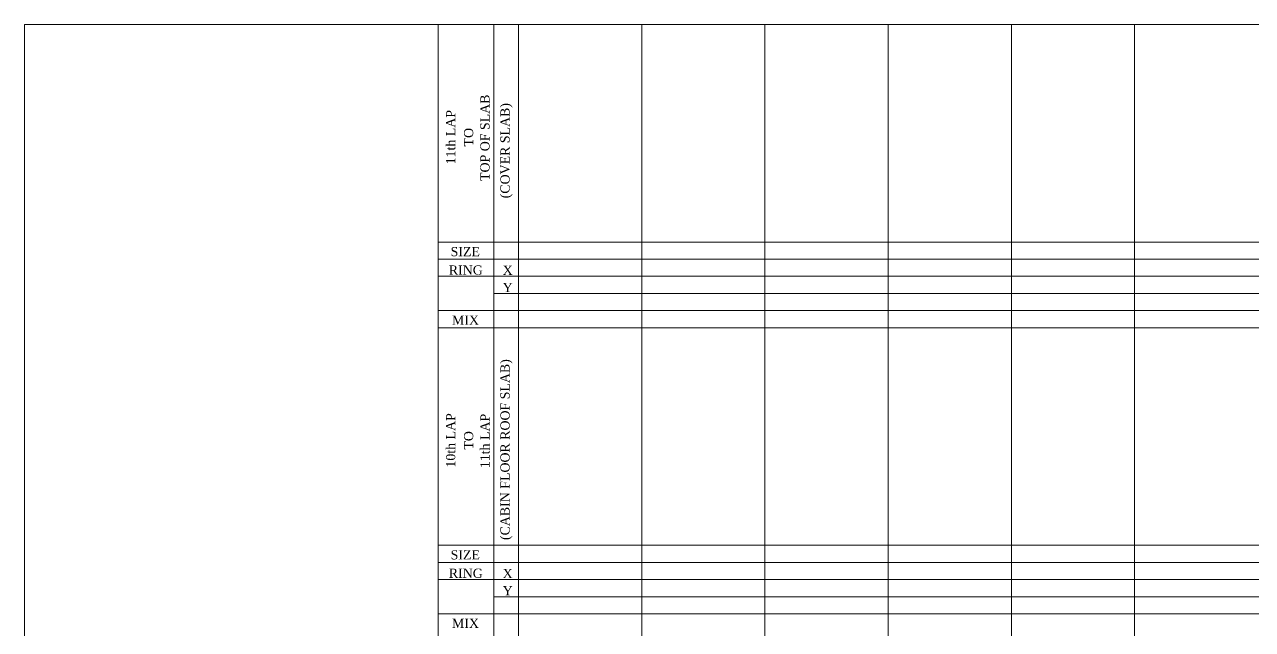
# Model space of a CAD drawing. Header units: metres. Extents: x 95882 to 260884, y 3603 to 81317.
# Drawn here: x 172587 to 185944, y 42421 to 49003 of the extents above; entities that cross this region are included whole.
import ezdxf
from ezdxf.enums import TextEntityAlignment as Align

# ---------------------------------------------------------------- set-up
doc = ezdxf.new("R2010")
doc.units = ezdxf.units.M
doc.header["$LTSCALE"] = 0.05
doc.header["$MEASUREMENT"] = 0
doc.layers.add('S-SHEET', color=251, linetype='CONTINUOUS', lineweight=0)
doc.layers.add('S-TEXT', color=7, linetype='CONTINUOUS', lineweight=0)
doc.styles.add('S-ROMANS', font='times.ttf')

msp = doc.modelspace()

# ---------------------------------------------------------------- linework, layer by layer
at = {"layer": 'S-SHEET', "color": 0}
for p, q in [((177084.5, 49003.5, -0.1), (172586.8, 49003.5, -0.1)), ((172586.8, 49003.5, -0.1), (172586.8, 8286.5, -0.1)), ((177084.5, 49003.5, -0.1), (172586.8, 49003.5, -0.1)), ((172586.8, 49003.5, -0.1), (172586.8, 8286.5, -0.1)), ((177084.5, 8286.5, 0), (177084.5, 49003.5, 0)), ((177084.5, 49003.5, 0), (198068.5, 49003.5, 0)), ((177084.5, 49003.5, -0.1), (177084.5, 49003.5, -0.1)), ((177084.5, 8286.5, -0.1), (177084.5, 49003.5, -0.1)), ((177084.5, 49003.5, -0.1), (177084.5, 49003.5, -0.1)), ((177084.5, 8286.5, -0.1), (177084.5, 49003.5, -0.1))]:
    msp.add_line(p, q, dxfattribs=at)
at = {"layer": 'S-SHEET', "ltscale": 25}
for p, q in [((177691.8, 49003.5, 0), (177691.8, 16194.5)), ((177959.6, 49003.5, 0), (177959.6, 9408.8, 0)), ((177959.6, 49003.5, 0), (177959.6, 8286.5, 0)), ((177691.8, 48555.6, 0), (177691.8, 45890.5, 0)), ((177691.8, 45703.9, 0), (177691.8, 42591, 0))]:
    msp.add_line(p, q, dxfattribs=at)
at = {"layer": 'S-SHEET'}
for p, q in [((179300.2, 49003.5, 0), (179300.2, 9408.8, 0)), ((180640.8, 49003.5, 0.1), (180640.8, 9408.8, 0)), ((180640.8, 49003.5, 0.1), (180640.8, 9408.8, 0)), ((181981.4, 49003.5, 0), (181981.4, 9408.8, 0)), ((181981.4, 49003.5, 0), (181981.4, 9408.8, 0)), ((183322, 49003.5, 0), (183322, 8286.5, 0)), ((184662.6, 49003.5, 0), (184662.6, 9408.8, -0.1)), ((184662.6, 49003.5, 0), (184662.6, 9408.8, -0.1)), ((177084.5, 46637, 0), (198068.5, 46637, -0.1)), ((177084.5, 46450.9, 0), (198068.5, 46450.9, -0.1)), ((177084.5, 46450.9, 0), (198068.5, 46450.9, -0.1)), ((177084.5, 46263.8, 0), (198068.5, 46263.8, -0.1)), ((177691.8, 46077.1, 0), (198068.5, 46077.1, -0.1)), ((177084.5, 45890.5, 0), (198068.5, 45890.5, -0.1)), ((177084.5, 45703.9, 0), (198068.5, 45703.9, -0.1)), ((177084.5, 43337.4, 0), (198068.5, 43337.4, -0.1)), ((177084.5, 43151.3, 0), (198068.5, 43151.3, -0.1)), ((177084.5, 43151.3, 0), (198068.5, 43151.3, -0.1)), ((177084.5, 42964.2, 0), (198068.5, 42964.2, -0.1)), ((177691.8, 42777.6, 0), (198068.5, 42777.6, -0.1)), ((177084.5, 42591, 0), (198068.5, 42591, -0.1))]:
    msp.add_line(p, q, dxfattribs=at)

# ---------------------------------------------------------------- texts
at = {"layer": 'S-TEXT', "color": 7, "style": 'S-ROMANS'}
for s, p in [('TOP OF SLAB', (177594.6, 47771.6, -0.1)), ('11th LAP', (177222, 47777.9, -0.1)), ('TO', (177417, 47777.9, -0.1)), ('10th LAP', (177222, 44478.3, -0.1)), ('11th LAP', (177594.6, 44472, -0.1)), ('TO', (177417, 44478.3, -0.1))]:
    msp.add_text(s, height=100, rotation=90, dxfattribs=at).set_placement(p, align=Align.MIDDLE_CENTER)
for s, p in [('(COVER SLAB)', (177863.2, 47112.8, -0.1)), ('(CABIN FLOOR ROOF SLAB)', (177863.2, 43394.1, -0.1))]:
    msp.add_text(s, height=100, rotation=90, dxfattribs=at).set_placement(p)
for s, p in [('SIZE', (177221.4, 46482.8, 0)), ('RING', (177202.5, 46282.1, 0)), ('X', (177787.9, 46279.2, 0)), ('Y', (177787.9, 46092.6, 0)), ('MIX', (177236.5, 45737.4, 0)), ('SIZE', (177221.4, 43183.2, 0)), ('RING', (177202.5, 42982.6, 0)), ('X', (177787.9, 42979.7, -0.1)), ('Y', (177787.9, 42793.1, -0.1)), ('MIX', (177236.5, 42437.8, 0))]:
    msp.add_text(s, height=100, dxfattribs=at).set_placement(p)

doc.saveas('drawing.dxf')
